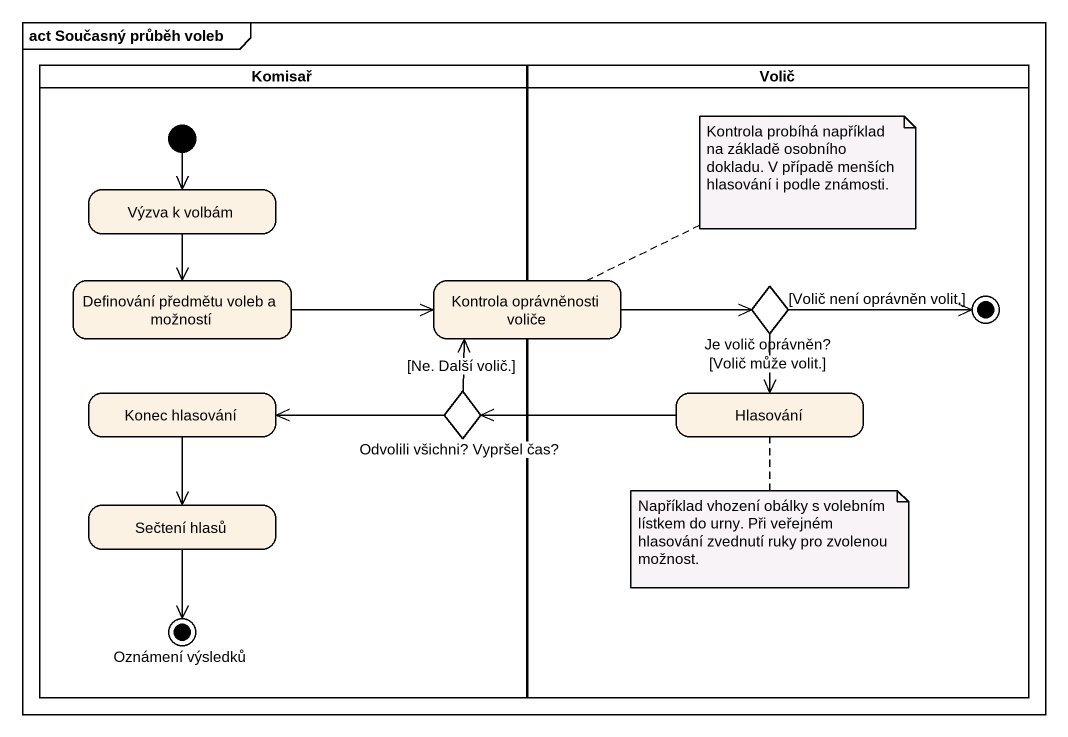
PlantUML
@startuml
mainframe act Současný průběh voleb
hide empty description
state Komisař <<partition>> {
  state "Výzva k volbám" as Výzva_k_volbám
  state "Definování předmětu voleb a možností" as Definování_předmětu_voleb_a
  state "Konec hlasování" as Konec_hlasování
  state "Odvolili všichni? Vypršel čas?" as Odvolili_všichni_Vypršel_čas <<choice>>
  state "Sečtení hlasů" as Sečtení_hlasů
  state "Oznámení výsledků" as Oznámení_výsledků <<end>>
  [*] --> Výzva_k_volbám
}
state Volič <<partition>> {
  state "Je volič oprávněn?" as Je_volič_oprávněn <<choice>>
  state Hlasování
  Je_volič_oprávněn -right-> [*] : [Volič není oprávněn volit.]
}
state "Kontrola oprávněnosti voliče" as Kontrola_oprávněnosti_voliče
Výzva_k_volbám --> Definování_předmětu_voleb_a
Definování_předmětu_voleb_a -right-> Kontrola_oprávněnosti_voliče
Kontrola_oprávněnosti_voliče -right-> Je_volič_oprávněn
Je_volič_oprávněn --> Hlasování : [Volič může volit.]
Konec_hlasování --> Sečtení_hlasů
Odvolili_všichni_Vypršel_čas -up-> Kontrola_oprávněnosti_voliče : [Ne. Další volič.]
Odvolili_všichni_Vypršel_čas -left-> Konec_hlasování
Hlasování -left-> Odvolili_všichni_Vypršel_čas
Sečtení_hlasů --> Oznámení_výsledků
note right of Kontrola_oprávněnosti_voliče : Kontrola probíhá například na základě osobního dokladu. V případě menších hlasování i podle známosti.
note bottom of Hlasování : Například vhození obálky s volebním lístkem do urny. Při veřejném hlasování zvednutí ruky pro zvolenou možnost.
@enduml
